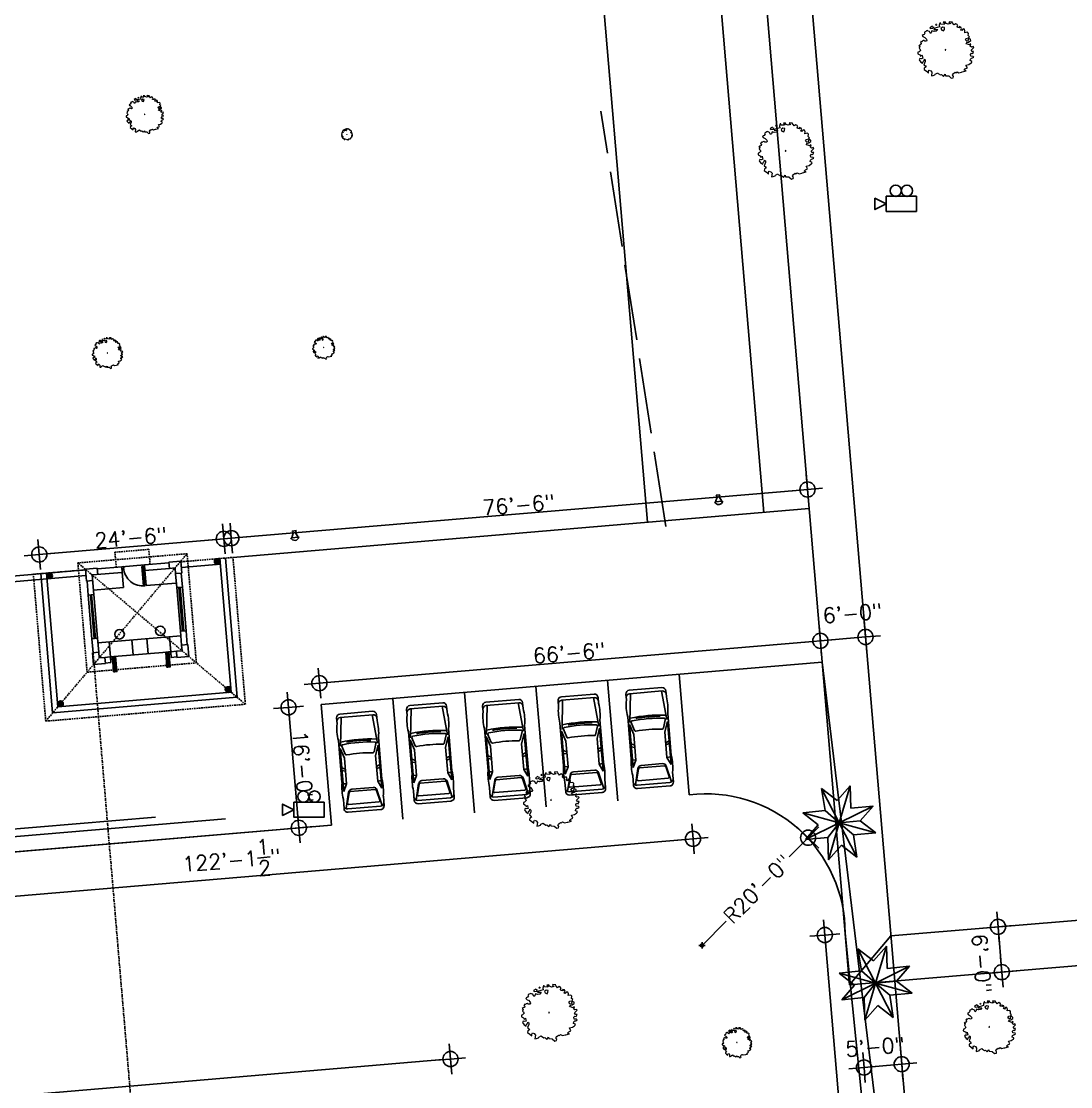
# Model space of a CAD drawing. Extents: x 2080 to 102399, y 2071 to 93424.
# Drawn here: x 81625 to 83291, y 76755 to 78447 of the extents above; entities that cross this region are included whole.
import ezdxf

# ---------------------------------------------------------------- set-up
doc = ezdxf.new("R2010")
doc.units = 0
doc.header["$LTSCALE"] = 20
doc.header["$MEASUREMENT"] = 0
doc.header["$PDMODE"] = 34
doc.header["$PDSIZE"] = 5
for name, pattern in [('ACAD_ISO02W100', [15, 12, -3]), ('DASHDOT', [1, 0.5, -0.25, 0, -0.25]), ('HIDDEN', [0.375, 0.25, -0.125])]:
    doc.linetypes.add(name, pattern=pattern)
for name, color, linetype, lineweight in [('camera', 11, 'Continuous', 13), ('Mango tree', 96, 'Continuous', 5), ('sappotta', 114, 'Continuous', 5)]:
    doc.layers.add(name, color=color, linetype=linetype, lineweight=lineweight)
for name, color, linetype in [('COLUMN', 31, 'Continuous'), ('DIMLINE', 254, 'Continuous'), ('DOOR', 1, 'Continuous'), ('ELEC', 11, 'Continuous'), ('furniture', 1, 'Continuous'), ('GRILLE', 9, 'Continuous'), ('proposed tree', 3, 'Continuous'), ('Roof lilne', 31, 'Continuous'), ('VEHICLES', 6, 'Continuous'), ('wall', 13, 'Continuous'), ('WINDOW', 4, 'Continuous'), ('window sill', 5, 'Continuous')]:
    doc.layers.add(name, color=color, linetype=linetype)
doc.layers.add('correct', color=230, linetype='Continuous', plot=False)
doc.styles.add('STYLE1', font='romans.shx')
doc.dimstyles.get("Standard").update_dxf_attribs({"dimtxt": 24, "dimasz": 12, "dimexe": 0.18, "dimexo": 0.0625, "dimgap": 0, "dimtad": 1, "dimzin": 1, "dimdsep": 46, "dimlunit": 4, "dimtxsty": 'STYLE1', "dimblk": 'BLK', "dimcen": 0, "dimse1": 1, "dimse2": 1, "dimclrt": 3, "dimazin": 0, "dimtfac": 1, "dimtix": 1, "dimtmove": 2, "dimatfit": 3, "dimldrblk": 'BLK', "dimfxl": 1, "dimtolj": 1, "dimtzin": 0, "dimarcsym": 0})

# ---------------------------------------------------------------- blocks, each defined once
blk = doc.blocks.new('NEEM')
at = {"layer": 'sappotta', "linetype": 'Continuous'}
for p, q in [((-0.517, 0.963), (-0.614, 0.901)), ((-0.614, 0.901), (-0.589, 0.87)), ((-0.589, 0.87), (-0.494, 0.884)), ((-0.521, 0.945), (-0.521, 0.945)), ((-0.449, 0.913), (-0.521, 0.945)), ((-0.494, 0.884), (-0.449, 0.913)), ((-0.415, 0.884), (-0.459, 0.839)), ((-0.32, 0.906), (-0.415, 0.884)), ((-0.359, 1.043), (-0.396, 1.016)), ((-0.396, 1.016), (-0.345, 1.011)), ((-0.345, 1.011), (-0.34, 1.039)), ((-0.23, 0.935), (-0.32, 0.906)), ((-0.213, 1.092), (-0.242, 1.007)), ((-0.242, 1.007), (-0.23, 0.935)), ((-0.191, 1.099), (-0.213, 1.092)), ((-0.177, 1.048), (-0.191, 1.099)), ((-0.043, 1.039), (-0.177, 1.048)), ((-0.108, 0.922), (-0.177, 0.872)), ((-0.177, 0.872), (-0.139, 0.809)), ((-0.027, 0.908), (-0.108, 0.922)), ((0.003, 1.132), (-0.083, 1.127)), ((-0.083, 1.127), (-0.023, 1.083)), ((-0.023, 1.083), (-0.043, 1.039)), ((-0.034, 0.839), (-0.027, 0.908)), ((0.03, 1.077), (0.003, 1.132)), ((0.114, 1.043), (0.03, 1.077)), ((0.216, 1.072), (0.114, 1.043)), ((0.162, 1.144), (0.142, 1.112)), ((0.142, 1.112), (0.216, 1.072)), ((0.283, 1.13), (0.162, 1.144)), ((0.267, 1.123), (0.283, 1.13)), ((0.351, 1.016), (0.267, 1.123)), ((0.421, 1.063), (0.351, 1.016)), ((0.473, 1.03), (0.421, 1.063)), ((0.472, 0.942), (0.501, 0.982)), ((0.483, 0.908), (0.472, 0.942)), ((0.501, 0.982), (0.473, 1.03)), ((0.581, 0.9), (0.483, 0.908)), ((0.551, 0.95), (0.581, 0.9)), ((0.627, 0.928), (0.551, 0.95)), ((0.616, 0.806), (0.654, 0.87)), ((0.654, 0.87), (0.627, 0.928)), ((0.715, 0.86), (0.66, 0.788)), ((0.762, 0.844), (0.715, 0.86)), ((-0.892, 0.613), (-0.923, 0.594)), ((-0.923, 0.594), (-0.895, 0.555)), ((-0.895, 0.555), (-0.868, 0.54)), ((-0.85, 0.638), (-0.892, 0.613)), ((-0.868, 0.54), (-0.818, 0.517)), ((-0.818, 0.692), (-0.85, 0.638)), ((-0.783, 0.757), (-0.83, 0.729)), ((-0.83, 0.729), (-0.826, 0.714)), ((-0.826, 0.714), (-0.818, 0.692)), ((-0.818, 0.517), (-0.752, 0.44)), ((-0.749, 0.774), (-0.783, 0.757)), ((-0.752, 0.44), (-0.735, 0.394)), ((-0.717, 0.789), (-0.749, 0.774)), ((-0.689, 0.772), (-0.717, 0.789)), ((-0.638, 0.758), (-0.689, 0.772)), ((-0.598, 0.672), (-0.638, 0.758)), ((-0.562, 0.699), (-0.598, 0.672)), ((-0.533, 0.776), (-0.562, 0.699)), ((-0.452, 0.75), (-0.533, 0.776)), ((-0.459, 0.839), (-0.303, 0.837)), ((-0.361, 0.762), (-0.452, 0.75)), ((-0.303, 0.837), (-0.361, 0.762)), ((-0.139, 0.809), (-0.067, 0.78)), ((-0.067, 0.78), (-0.034, 0.839)), ((0.66, 0.788), (0.616, 0.806)), ((0.783, 0.779), (0.762, 0.844)), ((0.776, 0.704), (0.783, 0.779)), ((0.888, 0.723), (0.776, 0.704)), ((0.804, 0.415), (0.84, 0.475)), ((0.84, 0.475), (0.934, 0.5)), ((0.924, 0.679), (0.888, 0.723)), ((0.917, 0.437), (0.904, 0.404)), ((0.913, 0.591), (0.924, 0.679)), ((0.964, 0.541), (0.913, 0.591)), ((0.942, 0.471), (0.917, 0.437)), ((0.934, 0.5), (0.964, 0.541)), ((1.014, 0.439), (0.942, 0.471)), ((1.018, 0.389), (1.014, 0.439)), ((-1.023, 0.208), (-1.062, 0.182)), ((-1.062, 0.182), (-1.02, 0.162)), ((-1.02, 0.162), (-1.049, 0.084)), ((-1.049, 0.084), (-1.017, 0.059)), ((-0.978, 0.229), (-1.023, 0.208)), ((-1.017, 0.059), (-0.991, -0.002)), ((-0.96, 0.366), (-0.994, 0.31)), ((-0.994, 0.31), (-0.961, 0.275)), ((-0.961, 0.275), (-0.978, 0.229)), ((-0.935, 0.345), (-0.96, 0.366)), ((-0.908, 0.372), (-0.935, 0.345)), ((-0.87, 0.389), (-0.908, 0.372)), ((-0.846, 0.386), (-0.87, 0.389)), ((-0.821, 0.367), (-0.846, 0.386)), ((-0.788, 0.359), (-0.821, 0.367)), ((-0.757, 0.361), (-0.788, 0.359)), ((-0.735, 0.394), (-0.757, 0.361)), ((0.02, 0.041), (-0.009, 0.024)), ((-0.009, 0.024), (0, 0)), ((0, 0), (0.014, 0.011)), ((0.014, 0.011), (0.027, 0.031)), ((0.86, 0.367), (0.804, 0.415)), ((0.829, 0.259), (0.888, 0.326)), ((0.838, 0.262), (0.829, 0.259)), ((0.931, 0.228), (0.838, 0.262)), ((0.933, 0.378), (0.86, 0.367)), ((0.888, 0.326), (0.93, 0.332)), ((0.904, 0.404), (0.933, 0.378)), ((0.93, 0.332), (1.018, 0.389)), ((0.962, 0.217), (0.931, 0.228)), ((1.025, 0.259), (0.962, 0.217)), ((0.996, 0.16), (1.025, 0.259)), ((1.046, 0.129), (0.996, 0.16)), ((1.029, 0.011), (1.074, 0.049)), ((1.074, -0.047), (1.029, 0.011)), ((1.109, 0.149), (1.046, 0.129)), ((1.074, 0.049), (1.137, 0.114)), ((1.137, 0.114), (1.109, 0.149)), ((-1.097, -0.077), (-1.098, -0.14)), ((-1.098, -0.14), (-1.044, -0.173)), ((-1.048, -0.062), (-1.097, -0.077)), ((-1.025, -0.325), (-1.052, -0.378)), ((-1.052, -0.378), (-0.982, -0.471)), ((-0.991, -0.002), (-1.048, -0.062)), ((-1.044, -0.173), (-1.007, -0.185)), ((-0.953, -0.336), (-1.025, -0.325)), ((-1.007, -0.185), (-0.992, -0.244)), ((-0.992, -0.244), (-0.937, -0.198)), ((-0.902, -0.318), (-0.953, -0.336)), ((-0.937, -0.198), (-0.93, -0.213)), ((-0.93, -0.213), (-0.902, -0.318)), ((-0.888, -0.446), (-0.848, -0.411)), ((-0.848, -0.411), (-0.837, -0.355)), ((-0.837, -0.355), (-0.803, -0.383)), ((-0.803, -0.383), (-0.803, -0.452)), ((0.992, -0.411), (1.004, -0.349)), ((1.066, -0.443), (0.992, -0.411)), ((1.004, -0.349), (1.045, -0.311)), ((1.007, -0.166), (1.046, -0.114)), ((1.016, -0.234), (1.007, -0.166)), ((1.11, -0.243), (1.016, -0.234)), ((1.045, -0.311), (1.083, -0.306)), ((1.046, -0.114), (1.1, -0.129)), ((1.129, -0.047), (1.074, -0.047)), ((1.083, -0.306), (1.137, -0.273)), ((1.1, -0.129), (1.129, -0.047)), ((1.137, -0.273), (1.11, -0.243)), ((-0.982, -0.471), (-0.91, -0.516)), ((-0.91, -0.516), (-0.888, -0.446)), ((-0.803, -0.452), (-0.853, -0.576)), ((-0.853, -0.576), (-0.797, -0.619)), ((-0.844, -0.71), (-0.852, -0.77)), ((-0.852, -0.77), (-0.758, -0.838)), ((-0.766, -0.668), (-0.844, -0.71)), ((-0.797, -0.619), (-0.766, -0.668)), ((-0.758, -0.838), (-0.675, -0.912)), ((-0.676, -0.836), (-0.649, -0.791)), ((-0.675, -0.912), (-0.676, -0.836)), ((-0.649, -0.791), (-0.582, -0.82)), ((-0.582, -0.82), (-0.534, -0.881)), ((0.68, -0.867), (0.834, -0.828)), ((0.751, -0.797), (0.797, -0.747)), ((0.834, -0.828), (0.751, -0.797)), ((0.797, -0.747), (0.887, -0.704)), ((0.826, -0.591), (0.943, -0.565)), ((0.887, -0.704), (0.826, -0.591)), ((0.943, -0.565), (1.032, -0.503)), ((1.032, -0.503), (1.061, -0.484)), ((1.061, -0.484), (1.066, -0.443)), ((-0.534, -0.881), (-0.554, -1.025)), ((-0.554, -1.025), (-0.486, -1.015)), ((-0.486, -1.015), (-0.413, -0.988)), ((-0.413, -0.988), (-0.401, -0.955)), ((-0.401, -0.955), (-0.302, -0.907)), ((-0.302, -0.907), (-0.286, -0.926)), ((-0.286, -0.926), (-0.197, -0.986)), ((-0.197, -0.986), (-0.157, -0.969)), ((-0.157, -0.969), (-0.078, -1.049)), ((-0.078, -1.049), (-0.006, -0.96)), ((-0.006, -0.96), (0.006, -1.017)), ((0.006, -1.017), (0.139, -1.026)), ((0.139, -1.026), (0.236, -1.115)), ((0.236, -1.115), (0.314, -1.096)), ((0.287, -0.982), (0.327, -0.932)), ((0.324, -1.046), (0.287, -0.982)), ((0.314, -1.096), (0.324, -1.046)), ((0.327, -0.932), (0.391, -0.879)), ((0.391, -0.879), (0.423, -0.897)), ((0.423, -0.897), (0.47, -0.86)), ((0.47, -0.86), (0.543, -0.896)), ((0.543, -0.896), (0.652, -0.871)), ((0.652, -0.871), (0.68, -0.867))]:
    blk.add_line(p, q, dxfattribs=at)
blk = doc.blocks.new('V1')
at = {"linetype": 'Continuous'}
for p, q in [((0, -0.167), (0, 0.167)), ((0.328, 0.188), (0.035, 0.158)), ((0.035, -0.167), (0.035, 0.167)), ((0.037, 0.204), (0.096, 0.204)), ((0.267, 0.204), (0.697, 0.204)), ((0.282, 0.118), (0.296, 0.117)), ((0.413, 0.147), (0.329, 0.174)), ((0.452, 0.159), (0.349, 0.194)), ((0.349, 0.194), (0.788, 0.194)), ((0.714, 0.159), (0.452, 0.159)), ((0.546, 0.194), (0.563, 0.159)), ((0.575, 0.194), (0.584, 0.159)), ((0.71, 0.194), (0.714, 0.159)), ((0.788, 0.194), (0.714, 0.159)), ((0.772, -0.109), (0.772, 0.109)), ((0.796, 0.127), (0.796, -0.129)), ((0.8, 0.145), (0.964, 0.185)), ((0.806, 0.139), (0.909, 0.164)), ((0.869, 0.204), (0.967, 0.204)), ((0.925, 0.152), (0.925, -0.154)), ((0.97, -0.167), (0.97, 0.167)), ((1.004, -0.167), (1.004, 0.167)), ((0.277, 0.039), (0.292, 0.039)), ((0.277, 0.026), (0.291, 0.026)), ((0.277, 0.013), (0.291, 0.013)), ((0.277, 0), (0.291, 0)), ((0.278, 0.066), (0.293, 0.065)), ((0.278, 0.053), (0.292, 0.052)), ((0.279, 0.079), (0.293, 0.078)), ((0.28, 0.092), (0.294, 0.091)), ((0.281, 0.105), (0.295, 0.104)), ((0.277, -0.013), (0.291, -0.013)), ((0.277, -0.026), (0.291, -0.026)), ((0.277, -0.039), (0.292, -0.039)), ((0.278, -0.053), (0.292, -0.052)), ((0.278, -0.066), (0.293, -0.065)), ((0.279, -0.079), (0.293, -0.078)), ((0.28, -0.092), (0.294, -0.091)), ((0.281, -0.105), (0.295, -0.104)), ((0.328, -0.188), (0.035, -0.158)), ((0.037, -0.204), (0.096, -0.204)), ((0.267, -0.204), (0.697, -0.204)), ((0.282, -0.118), (0.296, -0.117)), ((0.413, -0.147), (0.329, -0.174)), ((0.452, -0.159), (0.349, -0.194)), ((0.349, -0.194), (0.788, -0.194)), ((0.714, -0.159), (0.452, -0.159)), ((0.546, -0.194), (0.563, -0.159)), ((0.575, -0.194), (0.584, -0.159)), ((0.71, -0.194), (0.714, -0.159)), ((0.788, -0.194), (0.714, -0.159)), ((0.8, -0.145), (0.964, -0.185)), ((0.806, -0.141), (0.909, -0.166)), ((0.869, -0.204), (0.967, -0.204))]:
    blk.add_line(p, q, dxfattribs=at)
for centre, radius, start, end in [((0.037, 0.167), 0.0369, 90.0171, 179.9829), ((0.072, 0.167), 0.0369, 90.0171, 179.9829), ((0.182, -0.267), 0.479, 79.7616, 100.2384), ((1.634, 0), 1.361, 172.3671, 187.6329), ((1.649, 0), 1.345, 173.0262, 186.9738), ((0.326, 0.162), 0.0123, 71.8301, 173.1644), ((0.409, 0.135), 0.0124, 354.0256, 71.8945), ((1.641, 0), 1.227, 173.7528, 186.2472), ((0.783, -0.378), 0.588, 81.6216, 98.3784), ((0.809, 0.109), 0.0369, 103.6822, 179.9556), ((0.809, 0.127), 0.0123, 103.7393, 180.0891), ((0.912, 0.152), 0.0123, 0.0891, 103.6339), ((0.933, 0.167), 0.0369, 0.0171, 89.9828), ((0.967, 0.167), 0.0369, 359.9176, 90.0825), ((0.037, -0.167), 0.0369, 180.0171, 269.9829), ((0.072, -0.167), 0.0369, 180.0171, 269.9829), ((0.182, 0.267), 0.479, 259.7616, 280.2384), ((0.326, -0.162), 0.0123, 186.8356, 288.1699), ((0.409, -0.135), 0.0124, 288.1055, 5.9744), ((0.783, 0.378), 0.588, 261.6216, 278.3784), ((0.809, -0.109), 0.0369, 180.0444, 256.3177), ((0.809, -0.129), 0.0123, 179.911, 256.2607), ((0.912, -0.154), 0.0123, 256.3661, 359.9108), ((0.933, -0.167), 0.0369, 270.0172, 359.9829), ((0.967, -0.167), 0.0369, 269.9174, 0.0824)]:
    blk.add_arc(centre, radius, start, end, dxfattribs=at)
blk = doc.blocks.new('BLK')
for q in [(0, 2), (-2, 0), (0, -2), (2, 0)]:
    blk.add_line((0, 0), q)
blk.add_circle((0, 0), 1)
blk = doc.blocks.new('*D299')
at = {"layer": 'Defpoints', "color": 0, "linetype": 'Continuous', "ltscale": 0.5, "transparency": 16777216}
for p in [(82306.6, 76798.8), (82324.3, 76589.9), (79270.2, 76331.4)]:
    blk.add_point(p, dxfattribs=at)
at = {"layer": 'DIMLINE', "color": 0, "linetype": 'Continuous', "lineweight": -2, "ltscale": 0.5, "transparency": 16777216}
blk.add_line((79264.5, 76541.3), (82294.6, 76797.8), dxfattribs=at)
at = {"layer": 'DIMLINE', "color": 0, "linetype": 'Continuous', "lineweight": -2, "ltscale": 0.5, "transparency": 16777216, "xscale": 12, "yscale": 12, "zscale": 12}
for p, rotation in [((82306.6, 76798.8), 4.838476962063069), ((79252.5, 76540.3), 184.8384769620631)]:
    blk.add_blockref('BLK', p, dxfattribs=dict(at, rotation=rotation))
at = {"layer": 'DIMLINE', "color": 3, "linetype": 'Continuous', "ltscale": 0.5, "transparency": 16777216, "insert": (80778.4, 76683.8), "char_height": 24, "attachment_point": 5, "rotation": 4.8385, "style": 'STYLE1'}
blk.add_mtext('\\A1;255\'-5"', dxfattribs=at)
blk = doc.blocks.new('*D320')
at = {"layer": 'Defpoints', "color": 0, "linetype": 'Continuous', "ltscale": 0.5, "transparency": 16777216}
for p in [(82685.6, 77218.3), (82691.6, 77148.4), (81225.3, 77094.7)]:
    blk.add_point(p, dxfattribs=at)
at = {"layer": 'DIMLINE', "color": 0, "linetype": 'Continuous', "lineweight": -2, "ltscale": 0.5, "transparency": 16777216}
blk.add_line((81243.1, 77025.8), (82679.6, 77147.4), dxfattribs=at)
at = {"layer": 'DIMLINE', "color": 0, "linetype": 'Continuous', "lineweight": -2, "ltscale": 0.5, "transparency": 16777216, "xscale": 12, "yscale": 12, "zscale": 12}
for p, rotation in [((82691.6, 77148.4), 4.838476962066542), ((81231.2, 77024.8), 184.8384769620666)]:
    blk.add_blockref('BLK', p, dxfattribs=dict(at, rotation=rotation))
at = {"layer": 'DIMLINE', "color": 3, "linetype": 'Continuous', "ltscale": 0.5, "transparency": 16777216, "insert": (81959, 77114.5), "char_height": 24, "attachment_point": 5, "rotation": 4.8385, "style": 'STYLE1'}
blk.add_mtext('\\A1;122\'-1{\\H1.000000x;\\S1/2;}"', dxfattribs=at)
blk = doc.blocks.new('*D321')
at = {"layer": 'Defpoints', "color": 0, "linetype": 'Continuous', "ltscale": 0.5, "transparency": 16777216}
for p in [(82049.6, 77357.2), (82101.4, 77361.6), (82117.6, 77170.3)]:
    blk.add_point(p, dxfattribs=at)
at = {"layer": 'DIMLINE', "color": 0, "linetype": 'Continuous', "lineweight": -2, "ltscale": 0.5, "transparency": 16777216}
blk.add_line((82064.8, 77177.8), (82050.7, 77345.2), dxfattribs=at)
at = {"layer": 'DIMLINE', "color": 0, "linetype": 'Continuous', "lineweight": -2, "ltscale": 0.5, "transparency": 16777216, "xscale": 12, "yscale": 12, "zscale": 12}
for p, rotation in [((82049.6, 77357.2), 94.83847696206037), ((82065.8, 77165.9), 274.8384769620604)]:
    blk.add_blockref('BLK', p, dxfattribs=dict(at, rotation=rotation))
at = {"layer": 'DIMLINE', "color": 3, "linetype": 'Continuous', "ltscale": 0.5, "transparency": 16777216, "insert": (82072, 77262.7), "char_height": 24, "attachment_point": 5, "rotation": 274.8385, "style": 'STYLE1'}
blk.add_mtext('\\A1;16\'-0"', dxfattribs=at)
blk = doc.blocks.new('*D324')
at = {"layer": 'Defpoints', "color": 0, "linetype": 'Continuous', "ltscale": 0.5, "transparency": 16777216}
for p in [(82893.8, 77462.9), (82896.6, 77428.9), (82101.4, 77361.6)]:
    blk.add_point(p, dxfattribs=at)
at = {"layer": 'DIMLINE', "color": 0, "linetype": 'Continuous', "lineweight": -2, "ltscale": 0.5, "transparency": 16777216}
blk.add_line((82110.5, 77396.6), (82881.8, 77461.9), dxfattribs=at)
at = {"layer": 'DIMLINE', "color": 0, "linetype": 'Continuous', "lineweight": -2, "ltscale": 0.5, "transparency": 16777216, "xscale": 12, "yscale": 12, "zscale": 12}
for p, rotation in [((82893.8, 77462.9), 4.838476962068158), ((82098.5, 77395.6), 184.8384769620682)]:
    blk.add_blockref('BLK', p, dxfattribs=dict(at, rotation=rotation))
at = {"layer": 'DIMLINE', "color": 3, "linetype": 'Continuous', "ltscale": 0.5, "transparency": 16777216, "insert": (82494.9, 77443.5), "char_height": 24, "attachment_point": 5, "rotation": 4.8385, "style": 'STYLE1'}
blk.add_mtext('\\A1;66\'-6"', dxfattribs=at)
blk = doc.blocks.new('*D325')
at = {"layer": 'Defpoints', "color": 0, "linetype": 'Continuous', "ltscale": 0.5, "transparency": 16777216}
for p in [(82874.3, 77150.2), (82705.9, 76979.2)]:
    blk.add_point(p, dxfattribs=at)
at = {"layer": 'DIMLINE', "color": 0, "linetype": 'Continuous', "lineweight": -2, "ltscale": 0.5, "transparency": 16777216}
for p, q in [((82865.8, 77141.7), (82844.2, 77119.7)), ((82705.9, 76979.2), (82744, 77017.9))]:
    blk.add_line(p, q, dxfattribs=at)
at = {"layer": 'DIMLINE', "color": 0, "linetype": 'Continuous', "lineweight": -2, "ltscale": 0.5, "transparency": 16777216, "xscale": 12, "yscale": 12, "zscale": 12, "rotation": 45.45068750776338}
blk.add_blockref('BLK', (82874.3, 77150.2), dxfattribs=at)
at = {"layer": 'DIMLINE', "color": 3, "linetype": 'Continuous', "ltscale": 0.5, "transparency": 16777216, "insert": (82794.1, 77068.8), "char_height": 24, "attachment_point": 5, "rotation": 45.4507, "style": 'STYLE1'}
blk.add_mtext('\\A1;R20\'-0"', dxfattribs=at)
blk = doc.blocks.new('*D326')
at = {"layer": 'Defpoints', "color": 0, "linetype": 'Continuous', "ltscale": 0.5, "transparency": 16777216}
for p in [(82945, 76999.4), (82960, 76298.2), (83004.1, 76301.9)]:
    blk.add_point(p, dxfattribs=at)
at = {"layer": 'DIMLINE', "color": 0, "linetype": 'Continuous', "lineweight": -2, "ltscale": 0.5, "transparency": 16777216}
blk.add_line((82901.9, 76983.7), (82958.9, 76310.1), dxfattribs=at)
at = {"layer": 'DIMLINE', "color": 0, "linetype": 'Continuous', "lineweight": -2, "ltscale": 0.5, "transparency": 16777216, "xscale": 12, "yscale": 12, "zscale": 12}
for p, rotation in [((82900.9, 76995.7), 94.8384769620879), ((82960, 76298.2), 274.8384769620878)]:
    blk.add_blockref('BLK', p, dxfattribs=dict(at, rotation=rotation))
at = {"layer": 'DIMLINE', "color": 3, "linetype": 'Continuous', "ltscale": 0.5, "transparency": 16777216, "insert": (82943.6, 76685.2), "char_height": 24, "attachment_point": 5, "rotation": 274.8385, "style": 'STYLE1'}
blk.add_mtext('\\A1;58\'-4"', dxfattribs=at)
blk = doc.blocks.new('*D327')
at = {"layer": 'Defpoints', "color": 0, "linetype": 'Continuous', "ltscale": 0.5, "transparency": 16777216}
for p in [(82962.9, 76788.7), (83022.7, 76793.8), (82963.1, 76785.4)]:
    blk.add_point(p, dxfattribs=at)
at = {"layer": 'DIMLINE', "color": 0, "linetype": 'Continuous', "lineweight": -2, "ltscale": 0.5, "transparency": 16777216}
blk.add_line((83011, 76789.4), (82975.1, 76786.4), dxfattribs=at)
at = {"layer": 'DIMLINE', "color": 0, "linetype": 'Continuous', "lineweight": -2, "ltscale": 0.5, "transparency": 16777216, "xscale": 12, "yscale": 12, "zscale": 12}
for p, rotation in [((82963.1, 76785.4), 184.838476962063), ((83022.9, 76790.5), 4.838476962063005)]:
    blk.add_blockref('BLK', p, dxfattribs=dict(at, rotation=rotation))
at = {"layer": 'DIMLINE', "color": 3, "linetype": 'Continuous', "ltscale": 0.5, "transparency": 16777216, "insert": (82980.7, 76818.1), "char_height": 24, "attachment_point": 5, "rotation": 4.8385, "style": 'STYLE1'}
blk.add_mtext('\\A1;5\'-0"', dxfattribs=at)
blk = doc.blocks.new('*D328')
at = {"layer": 'Defpoints', "color": 0, "linetype": 'Continuous', "ltscale": 0.5, "transparency": 16777216}
for p in [(82888.6, 77523.8), (82960.3, 77529.9), (82893.8, 77462.9)]:
    blk.add_point(p, dxfattribs=at)
at = {"layer": 'DIMLINE', "color": 0, "linetype": 'Continuous', "lineweight": -2, "ltscale": 0.5, "transparency": 16777216}
blk.add_line((82953.5, 77468), (82905.7, 77463.9), dxfattribs=at)
at = {"layer": 'DIMLINE', "color": 0, "linetype": 'Continuous', "lineweight": -2, "ltscale": 0.5, "transparency": 16777216, "xscale": 12, "yscale": 12, "zscale": 12}
for p, rotation in [((82893.8, 77462.9), 184.8384769620561), ((82965.5, 77469), 4.838476962056051)]:
    blk.add_blockref('BLK', p, dxfattribs=dict(at, rotation=rotation))
at = {"layer": 'DIMLINE', "color": 3, "linetype": 'Continuous', "ltscale": 0.5, "transparency": 16777216, "insert": (82944.8, 77506.5), "char_height": 24, "attachment_point": 5, "rotation": 4.8385, "style": 'STYLE1'}
blk.add_mtext('\\A1;6\'-0"', dxfattribs=at)
blk = doc.blocks.new('*D329')
at = {"layer": 'Defpoints', "color": 0, "linetype": 'Continuous', "ltscale": 0.5, "transparency": 16777216}
for p in [(83175.8, 77008.6), (83317.4, 77020.5), (83323.5, 76948.8)]:
    blk.add_point(p, dxfattribs=at)
at = {"layer": 'DIMLINE', "color": 0, "linetype": 'Continuous', "lineweight": -2, "ltscale": 0.5, "transparency": 16777216}
blk.add_line((83180.9, 76948.8), (83176.9, 76996.6), dxfattribs=at)
at = {"layer": 'DIMLINE', "color": 0, "linetype": 'Continuous', "lineweight": -2, "ltscale": 0.5, "transparency": 16777216, "xscale": 12, "yscale": 12, "zscale": 12}
for p, rotation in [((83175.8, 77008.6), 94.83847696205702), ((83181.9, 76936.8), 274.838476962057)]:
    blk.add_blockref('BLK', p, dxfattribs=dict(at, rotation=rotation))
at = {"layer": 'DIMLINE', "color": 3, "linetype": 'Continuous', "ltscale": 0.5, "transparency": 16777216, "insert": (83149.8, 76950.5), "char_height": 24, "attachment_point": 5, "rotation": 274.8385, "style": 'STYLE1'}
blk.add_mtext('\\A1;6\'-0"', dxfattribs=at)
blk = doc.blocks.new('A$C00DB4384')
at = {"color": 3}
for p, q in [((-28, 54.5), (0, 0)), ((-28, 54.5), (-3.4, 35.4)), ((-22.4, 19.3), (-28, 54.5)), ((17.1, 58.8), (-3.4, 35.4)), ((17.1, 58.8), (0, 0)), ((18.3, 23.2), (17.1, 58.8)), ((-22.4, 19.3), (-57.9, 15.9)), ((0, 0), (-22.4, 19.3)), ((53.8, 26.6), (0, 0)), ((18.3, 23.2), (53.8, 26.6)), ((53.8, 26.6), (33.3, 3.2)), ((-57.9, 15.9), (-33.3, -3.2)), ((-57.9, 15.9), (0, 0)), ((-53.8, -26.6), (0, 0)), ((0, 0), (-18.3, -23.2)), ((-17.1, -58.8), (0, 0)), ((33.3, 3.2), (0, 0)), ((57.9, -15.9), (0, 0)), ((0, 0), (22.4, -19.3)), ((28, -54.5), (0, 0)), ((57.9, -15.9), (33.3, 3.2)), ((-53.8, -26.6), (-33.3, -3.2)), ((22.4, -19.3), (57.9, -15.9)), ((-18.3, -23.2), (-53.8, -26.6)), ((-18.3, -23.2), (-17.1, -58.8)), ((22.4, -19.3), (28, -54.5)), ((-17.1, -58.8), (3.4, -35.4)), ((28, -54.5), (3.4, -35.4))]:
    blk.add_line(p, q, dxfattribs=at)
blk = doc.blocks.new('*D350')
at = {"layer": 'Defpoints', "color": 0, "ltscale": 0.5, "transparency": 16777216}
for p in [(82873.4, 77703.2), (82876, 77672.8), (81961.3, 77595.3)]:
    blk.add_point(p, dxfattribs=at)
at = {"layer": 'DIMLINE', "color": 0, "lineweight": -2, "ltscale": 0.5, "transparency": 16777216}
blk.add_line((81970.6, 77626.8), (82861.5, 77702.2), dxfattribs=at)
at = {"layer": 'DIMLINE', "color": 0, "lineweight": -2, "ltscale": 0.5, "transparency": 16777216, "xscale": 12, "yscale": 12, "zscale": 12}
for p, rotation in [((82873.4, 77703.2), 4.838476962066134), ((81958.7, 77625.8), 184.8384769620661)]:
    blk.add_blockref('BLK', p, dxfattribs=dict(at, rotation=rotation))
at = {"layer": 'DIMLINE', "color": 3, "ltscale": 0.5, "transparency": 16777216, "insert": (82414.8, 77678.7), "char_height": 24, "attachment_point": 5, "rotation": 4.8385, "style": 'STYLE1'}
blk.add_mtext('\\A1;76\'-6"', dxfattribs=at)
blk = doc.blocks.new('*D351')
at = {"layer": 'Defpoints', "color": 0, "ltscale": 0.5, "transparency": 16777216}
for p in [(81946.7, 77624.8), (81949.3, 77594.3), (81656.4, 77569.5)]:
    blk.add_point(p, dxfattribs=at)
at = {"layer": 'DIMLINE', "color": 0, "lineweight": -2, "ltscale": 0.5, "transparency": 16777216}
blk.add_line((81665.7, 77601), (81934.8, 77623.8), dxfattribs=at)
at = {"layer": 'DIMLINE', "color": 0, "lineweight": -2, "ltscale": 0.5, "transparency": 16777216, "xscale": 12, "yscale": 12, "zscale": 12}
for p, rotation in [((81946.7, 77624.8), 4.838476962160509), ((81653.8, 77600), 184.8384769621605)]:
    blk.add_blockref('BLK', p, dxfattribs=dict(at, rotation=rotation))
at = {"layer": 'DIMLINE', "color": 3, "ltscale": 0.5, "transparency": 16777216, "insert": (81799, 77626.6), "char_height": 24, "attachment_point": 5, "rotation": 4.8385, "style": 'STYLE1'}
blk.add_mtext('\\A1;24\'-6"', dxfattribs=at)
blk = doc.blocks.new('FOCUSLGT')
for points in [[(-4.3, 0), (4.3, 0), (1.5, 5.9)], [(-1.4, 5.9), (-4.3, 0)], [(1.5, 5.9), (2.4, 8.7), (-2.4, 8.7), (-1.4, 5.9)]]:
    blk.add_lwpolyline(points)
blk = doc.blocks.new('A$C085F24DD')
at = {"layer": 'ELEC', "linetype": 'Continuous', "ltscale": 0.5}
blk.add_arc((32, 33.5), 33.5, 197.10907, 342.89093, dxfattribs=at)
at = {"layer": 'ELEC', "xscale": 6, "yscale": 6, "zscale": 6}
blk.add_blockref('FOCUSLGT', (32, 23.7), dxfattribs=at)
blk = doc.blocks.new('DR1H902')
at = {"color": 0}
for p, q in [((-0.5, 0), (-0.5, 1)), ((-0.5, 1), (-0.45, 1)), ((-0.45, 0), (-0.45, 1)), ((-0.5, 0), (-0.45, 0))]:
    blk.add_line(p, q, dxfattribs=at)
blk.add_arc((-0.5, 0), 1, 0, 91.707, dxfattribs=at)
blk = doc.blocks.new('A$C3B4262AC')
at = {"layer": 'DOOR'}
for p, q in [((0, 4), (0, 0)), ((2.5, 4), (0, 4)), ((0, 0), (3, 0)), ((2.5, 2.25), (2.5, 4)), ((3, 2.25), (2.5, 2.25)), ((3, 0), (3, 2.25))]:
    blk.add_line(p, q, dxfattribs=at)
blk = doc.blocks.new('A$C1F9E242A')
blk.add_blockref('A$C3B4262AC', (0, 0))
at = {"xscale": -1}
blk.add_blockref('A$C3B4262AC', (36, 0), dxfattribs=at)
at = {"layer": 'DOOR', "xscale": -31, "yscale": 31, "zscale": 68.88888888888889}
blk.add_blockref('DR1H902', (18, 2.2), dxfattribs=at)
blk = doc.blocks.new('*U141')
blk.add_blockref('A$C1F9E242A', (-36, 2))
blk = doc.blocks.new('A$C417A56BD')
at = {"layer": 'COLUMN', "linetype": 'Continuous', "ltscale": 0.5}
for points in [[(-29.5, -6.6, 1), (-20.5, -6.6, 1)], [(-295.6, -29.2, 1), (-286.6, -29.2, 1)], [(-3.3, -209.9, 1), (-12.3, -209.9, 1)], [(-269.4, -232.4, 1), (-278.4, -232.4, 1)]]:
    blk.add_hatch(color=8, dxfattribs=at).paths.add_polyline_path(points)
at = {"linetype": 'Continuous', "ltscale": 0.5}
for p, q in [((-441.8, 62), (-537.5, 53.9)), ((-535.5, 29.9), (-537.5, 53.9)), ((-439.8, 38), (-441.8, 62)), ((-423.3, 39.4), (-551.9, 28.6)), ((-440.8, 50), (-536.5, 41.9)), ((-408, -88.7), (-418.9, 39.8)), ((-556.4, 28.2), (-545.5, -100.4)), ((-176.4, -14.9), (-140.5, -11.9)), ((-81.9, -16), (-20.2, -10.7)), ((-3, -214), (-20.9, -1.8)), ((6.8, -222.2), (-12, -1)), ((-286.2, -247), (-304.9, -25.8)), ((-278, -237.3), (-295.9, -25.1)), ((-594.1, -59.3), (-589.6, -113.1)), ((-585.1, -58.6), (-579.8, -121.3)), ((-541, -100), (-412.5, -89.1)), ((-653.1, -109.5), (-651.6, -127.4)), ((-644.1, -108.7), (-643.4, -117.7)), ((-643.4, -117.7), (-589.6, -113.1)), ((-634.4, -116.9), (-633.6, -125.9)), ((-651.6, -127.4), (-579.8, -121.3)), ((-633.6, -125.9), (-630.6, -161.8)), ((-624.7, -125.1), (-620.9, -170)), ((-694.1, -158.1), (-692.6, -176)), ((-685.2, -157.4), (-684.4, -166.3)), ((-684.4, -166.3), (-630.6, -161.8)), ((-675.4, -165.6), (-674.7, -174.5)), ((-692.6, -176), (-620.9, -170)), ((-674.7, -174.5), (-671.6, -210.4)), ((-665.7, -173.8), (-661.9, -218.6)), ((-630.5, -198.2), (-619, -334.5)), ((-619.4, -187.7), (-608, -321.5)), ((-735.2, -206.7), (-733.7, -224.7)), ((-733.7, -224.7), (-661.9, -218.6)), ((-726.2, -206), (-725.5, -215)), ((-725.5, -215), (-671.6, -210.4)), ((-716.5, -214.2), (-715.7, -223.2)), ((-278, -237.3), (-3, -214)), ((-712.7, -259), (-715.7, -223.2)), ((-703, -267.2), (-706.8, -222.4)), ((-286.2, -247), (6.8, -222.2)), ((-776.6, -250.9), (-903.2, -261.6)), ((-788.6, -251.9), (-769.3, -479.1)), ((-776.2, -255.4), (-774.7, -273.3)), ((-774.7, -273.3), (-703, -267.2)), ((-767.3, -254.6), (-766.5, -263.6)), ((-766.5, -263.6), (-712.7, -259)), ((-757.5, -262.8), (-756.8, -271.8)), ((-714.9, -268.3), (-703, -409)), ((-756.8, -271.8), (-741.3, -454.4)), ((-744.8, -270.8), (-730.4, -441.4)), ((-785.5, -287.8), (-900.2, -297.5)), ((-608, -321.5), (-394.4, -303.4)), ((-394.4, -303.4), (-383.4, -434.4)), ((-619, -334.5), (-405.4, -316.4)), ((-405.4, -316.4), (-394.3, -447.4)), ((-504.1, -392.1), (-703, -409)), ((-500.7, -432.3), (-504.1, -392.1)), ((-11.6, -415), (-884, -488.8)), ((-122.8, -412.3), (-383.4, -434.4)), ((-571.9, -428), (-730.4, -441.4)), ((-570, -450.2), (-571.9, -428)), ((-395.3, -435.4), (-570, -450.2)), ((-396.3, -423.4), (-500.7, -432.3)), ((-582.8, -441), (-741.3, -454.4)), ((-581, -463.2), (-582.8, -441))]:
    blk.add_line(p, q, dxfattribs=at)
at = {"linetype": 'HIDDEN', "ltscale": 0.5}
for p, q in [((-133.6, 12.8), (-187.4, 8.2)), ((-185.3, -15.7), (-187.4, 8.2)), ((-131.5, -11.1), (-133.6, 12.8))]:
    blk.add_line(p, q, dxfattribs=at)
at = {"linetype": 'Continuous', "ltscale": 0.5}
for points in [[(-427.8, 39.1), (-418.9, 39.8), (-418.1, 30.8), (-427.1, 30.1)], [(-547.4, 28.9), (-556.4, 28.2), (-555.6, 19.2), (-546.7, 20)], [(-417, -89.5), (-408, -88.7), (-408.7, -79.8), (-417.7, -80.5)], [(-536.5, -99.6), (-545.5, -100.4), (-546.3, -91.4), (-537.3, -90.6)], [(-684.6, -314.8), (-660.7, -312.7), (-664.7, -264.9), (-688.7, -266.9)], [(-679.1, -380.3), (-655.1, -378.3), (-659.2, -330.5), (-683.1, -332.5)]]:
    blk.add_lwpolyline(points, close=True, dxfattribs=at)
at = {"color": 4, "linetype": 'Continuous', "ltscale": 0.5}
blk.add_lwpolyline([(-475.3, -396), (-427.5, -392), (-431.5, -344.2), (-479.3, -348.2)], close=True, dxfattribs=at)
at = {"linetype": 'Continuous', "ltscale": 0.5}
blk.add_circle((-788.6, -251.9), 1.75, dxfattribs=at)
for centre, radius, start, end in [((-625.3, -114), 65.7, 294.3376, 5.1481), ((-491.6, -358.7), 213.4, 119.9689, 128.9551), ((-560.3, -253.7), 89.5, 137.0435, 158.1325), ((-686.2, -196), 49.3, 274.8385, 330.3107), ((-705.3, -249), 9.32, 279.9489, 334.5503), ((-682.2, -262.8), 17.7, 89.5953, 146.3006)]:
    blk.add_arc(centre, radius, start, end, dxfattribs=at)
blk.add_point((-788.6, -251.9), dxfattribs=at)
at = {"layer": 'COLUMN', "linetype": 'Continuous', "ltscale": 0.5}
for points in [[(-528.3, -53.8), (-537.3, -54.5), (-538.1, -45.5), (-529.1, -44.8)], [(-432.7, -45.7), (-423.7, -44.9), (-424.5, -35.9), (-433.4, -36.7)]]:
    blk.add_lwpolyline(points, close=True, dxfattribs=at)
for centre in [(-25, -6.6), (-291.1, -29.2), (-7.8, -209.9), (-273.9, -232.4)]:
    blk.add_circle(centre, 4.5, dxfattribs=at)
at = {"layer": 'DOOR'}
for points in [[(-106.8, -150.5), (-104.9, -150.4), (-102.9, -174.3), (-104.7, -174.5)], [(-103.6, -150.3), (-101.7, -150.1), (-99.7, -174), (-101.5, -174.2)], [(-98.7, -149.9), (-101.7, -150.1), (-101.4, -154.1), (-98.4, -153.8)], [(-194.4, -158), (-191.4, -157.7), (-191, -161.7), (-194, -161.9)], [(-189.5, -157.5), (-191.4, -157.7), (-189.4, -181.6), (-187.5, -181.5)], [(-186.3, -157.3), (-188.2, -157.4), (-186.2, -181.3), (-184.3, -181.2)]]:
    blk.add_lwpolyline(points, close=True, dxfattribs=at)
at = {"layer": 'furniture', "linetype": 'Continuous', "ltscale": 0.5}
for p, q in [((-175.6, -23.9), (-173.6, -47.8)), ((-139.7, -20.9), (-137.7, -44.8)), ((-173.6, -47.8), (-221.4, -51.9)), ((-89.9, -40.7), (-137.7, -44.8)), ((-214.3, -135.6), (-82.8, -124.4)), ((-194.4, -158), (-196.4, -134)), ((-158.5, -154.9), (-160.5, -131)), ((-134.6, -152.9), (-136.6, -129)), ((-98.7, -149.9), (-100.7, -125.9)), ((-194.7, -158), (-98.7, -149.9))]:
    blk.add_line(p, q, dxfattribs=at)
at = {"layer": 'furniture'}
for centre in [(-179.9, -122.1), (-115.3, -116.6)]:
    blk.add_circle(centre, 7.5, dxfattribs=at)
at = {"layer": 'GRILLE', "linetype": 'Continuous', "ltscale": 0.5}
for points in [[(-433.4, -36.7), (-385.6, -32.6), (-385.8, -30.7), (-433.6, -34.7), (-433.4, -36.7)], [(-529.1, -44.8), (-576.9, -48.8), (-577.1, -46.8), (-529.3, -42.8), (-529.1, -44.8)]]:
    blk.add_lwpolyline(points, dxfattribs=at)
for centre, start, end in [((-432, -46.6), 16.6827, 178.3372), ((-528.8, -54.8), 11.3398, 172.9943)]:
    blk.add_arc(centre, 48.9, start, end, dxfattribs=at)
at = {"layer": 'Roof lilne', "linetype": 'HIDDEN', "ltscale": 0.5}
for p, q in [((-405.2, 56), (-572.6, 41.9)), ((-391.8, -102.4), (-405.2, 56)), ((-559.2, -116.6), (-572.6, 41.9)), ((-72.8, 5.9), (-246.1, -8.8)), ((-218.1, -166.4), (-72.8, 5.9)), ((-82.7, -7), (0, 0)), ((-58.1, -167.5), (-72.8, 5.9)), ((19.7, -233.2), (0, 0)), ((-246.1, -8.8), (-231.5, -182.2)), ((-73.9, -154.1), (-246.1, -8.8)), ((-234.2, -19.8), (-316.9, -26.8)), ((-297.1, -260), (-316.9, -26.8)), ((-391.8, -102.4), (-559.2, -116.6)), ((-297.1, -260), (-218.1, -166.4)), ((-231.5, -182.2), (-58.1, -167.5)), ((19.7, -233.2), (-73.9, -154.1)), ((-297.1, -260), (19.7, -233.2))]:
    blk.add_line(p, q, dxfattribs=at)
at = {"layer": 'wall', "linetype": 'Continuous', "ltscale": 0.5}
for p, q in [((-176.4, -14.9), (-215.2, -18.2)), ((-175.6, -23.9), (-176.4, -14.9)), ((-101.6, -8.6), (-140.5, -11.9)), ((-139.7, -20.9), (-140.5, -11.9)), ((-82.8, -6), (-101.7, -7.6)), ((-100.9, -17.6), (-101.7, -7.6)), ((-91.9, -16.8), (-100.9, -17.6)), ((-91.1, -26), (-91.9, -16.8)), ((-81.2, -24.9), (-82.8, -6)), ((-234.2, -19.8), (-424.5, -35.9)), ((-233.4, -28.8), (-423.7, -44.9)), ((-384.9, -41.6), (-385.6, -32.6)), ((-215.3, -17.2), (-234.2, -18.8)), ((-234.2, -18.8), (-232.6, -37.8)), ((-175.6, -23.9), (-223.4, -27.9)), ((-223.4, -27.9), (-220.8, -59.1)), ((-214.5, -27.2), (-215.3, -17.2)), ((-100.9, -17.6), (-139.7, -20.9)), ((-91.2, -25.8), (-81.2, -24.9)), ((-89.3, -48), (-91.1, -26)), ((-80.3, -47.2), (-82.2, -25)), ((-538.1, -45.5), (-657.6, -55.7)), ((-576.2, -57.8), (-577, -48.8)), ((-222.7, -36.9), (-232.6, -37.8)), ((-231.6, -37.7), (-229.8, -59.8)), ((-222.9, -33.9), (-222.7, -36.9)), ((-89.3, -48), (-80.3, -47.2)), ((-657.6, -55.7), (-653.9, -100.5)), ((-537.3, -54.5), (-656.9, -64.6)), ((-647.9, -63.9), (-644.1, -108.7)), ((-220.8, -59.1), (-229.8, -59.8)), ((-698.7, -104.3), (-653.9, -100.5)), ((-694.9, -149.1), (-698.7, -104.3)), ((-697.9, -113.3), (-644.1, -108.7)), ((-685.2, -157.4), (-689, -112.5)), ((-83.4, -117.2), (-74.4, -116.4)), ((-81.5, -139.4), (-83.4, -117.2)), ((-72.6, -138.6), (-74.4, -116.4)), ((-214.9, -128.3), (-223.9, -129.1)), ((-223.9, -129.1), (-222, -151.3)), ((-214.9, -128.3), (-213.1, -150.5)), ((-739.7, -152.9), (-694.9, -149.1)), ((-213.1, -150.5), (-223, -151.4)), ((-223, -151.4), (-221.4, -170.3)), ((-213.1, -150.5), (-212.3, -159.5)), ((-98.7, -149.9), (-89.7, -149.1)), ((-98.7, -149.9), (-98, -158.8)), ((-89.7, -149.1), (-80.8, -148.3)), ((-89.7, -149.1), (-88.9, -159.1)), ((-81.5, -139.4), (-71.6, -138.5)), ((-80.8, -148.3), (-81.5, -139.4)), ((-70, -157.5), (-71.6, -138.5)), ((-735.9, -197.8), (-739.7, -152.9)), ((-739, -161.9), (-685.2, -157.4)), ((-726.2, -206), (-730, -161.1)), ((-221.4, -170.3), (-202.5, -168.7)), ((-212.3, -159.5), (-203.3, -158.7)), ((-203.3, -158.7), (-194.7, -158)), ((-203.3, -158.7), (-202.5, -168.7)), ((-202.6, -167.7), (-193.6, -166.9)), ((-194.4, -158), (-193.6, -166.9)), ((-98, -158.8), (-89, -158.1)), ((-88.9, -159.1), (-70, -157.5)), ((-780.8, -201.6), (-735.9, -197.8)), ((-776.2, -255.4), (-780.8, -201.6)), ((-780, -210.5), (-726.2, -206)), ((-767.3, -254.6), (-771.1, -209.8)), ((-776.2, -255.4), (-767.3, -254.6))]:
    blk.add_line(p, q, dxfattribs=at)
at = {"layer": 'WINDOW', "linetype": 'Continuous', "ltscale": 0.5}
for p, q in [((-85.8, -47.7), (-79.9, -116.9)), ((-83.8, -47.5), (-77.9, -116.7)), ((-226.3, -59.5), (-220.4, -128.8)), ((-224.3, -59.4), (-218.4, -128.6))]:
    blk.add_line(p, q, dxfattribs=at)
at = {"layer": 'window sill', "linetype": 'Continuous', "ltscale": 0.5}
for p, q in [((-89.3, -48), (-83.4, -117.2)), ((-80.3, -47.2), (-74.4, -116.4)), ((-229.8, -59.8), (-223.9, -129.1)), ((-220.8, -59.1), (-214.9, -128.3))]:
    blk.add_line(p, q, dxfattribs=at)
at = {"layer": 'DOOR', "xscale": -1, "rotation": 184.8384769621606}
blk.add_blockref('*U141', (-140.7, -9.9), dxfattribs=at)
blk = doc.blocks.new('A$C22A82026')
at = {"layer": 'ELEC', "ltscale": 0.5}
blk.add_lwpolyline([(-10.21, -0.29), (-19.21, -4.79), (-19.21, 4.21), (-10.21, -0.29)], dxfattribs=at)
blk.add_lwpolyline([(-10.21, 5.71), (-10.21, -6.29), (13.79, -6.29), (13.79, 5.71)], close=True, dxfattribs=at)
blk = doc.blocks.new('A$C265A360F')
at = {"layer": 'ELEC', "ltscale": 0.5}
for centre in [(33.1, 20.9), (50.9, 20.9)]:
    blk.add_circle(centre, 8.94, dxfattribs=at)
at = {"layer": 'ELEC', "ltscale": 0.5, "xscale": 2, "yscale": 2, "zscale": 2}
blk.add_blockref('A$C22A82026', (38.4, 0.6), dxfattribs=at)

msp = doc.modelspace()

# ---------------------------------------------------------------- linework, layer by layer
at = {"linetype": 'Continuous', "ltscale": 0.5}
for p, q in [((82619.308, 77651.032), (82511.109, 78929.239)), ((82804.247, 77666.687), (82725.385, 78598.335)), ((81961.262, 77595.33), (82875.991, 77672.76)), ((82101.43, 77361.567), (82896.635, 77428.88)), ((82572.048, 77208.717), (82555.854, 77400.033)), ((82685.642, 77218.333), (82669.447, 77409.649)), ((82344.812, 77189.482), (82328.617, 77380.798)), ((82458.406, 77199.098), (82442.211, 77390.413)), ((82231.218, 77179.867), (82215.024, 77371.182)), ((82117.624, 77170.251), (82101.43, 77361.567)), ((81225.269, 77094.714), (82117.624, 77170.251)), ((83004.074, 76301.917), (82933.073, 76998.419)), ((83055.845, 76401.667), (83011.764, 76922.413))]:
    msp.add_line(p, q, dxfattribs=at)
at = {"color": 2, "linetype": 'Continuous', "ltscale": 0.5}
for p, q in [((82940.021, 76916.34), (82786.118, 78734.48)), ((83011.764, 76922.413), (82859.804, 78717.599)), ((83005.691, 76994.157), (83917.433, 77071.334)), ((82940.021, 76916.34), (83918.257, 76999.147)), ((83005.691, 76994.157), (82940.021, 76916.34))]:
    msp.add_line(p, q, dxfattribs=at)
at = {"color": 4, "linetype": 'ACAD_ISO02W100', "ltscale": 0.5}
msp.add_line((82648.631, 77644.297), (82545.334, 78303.831), dxfattribs=at)
at = {"linetype": 'Continuous', "ltscale": 0.5}
msp.add_arc((82712.22, 76999.085), 220.853, 359.827421, 96.911932, dxfattribs=at)
at = {"layer": 'correct', "ltscale": 0.5}
msp.add_lwpolyline([(78546.628, 75126.955), (78535.589, 75359.93), (78128.239, 75334.577), (78072.686, 76496.873), (78530.858, 76525.39), (78521.639, 76693.141), (78693.376, 76703.83), (78681.449, 76895.459), (78825.977, 76904.454), (78810.875, 77083.026), (81177.782, 77283.381), (81191.931, 77116.231), (81194.245, 77092.088), (82117.624, 77170.251), (82101.43, 77361.567), (82896.635, 77428.88), (83144.463, 75373.769), (79105.882, 75021.367), (79078.222, 75064.374), (79074.638, 75152.192), (78546.628, 75126.955)], dxfattribs=at)
at = {"layer": 'DIMLINE', "color": 8, "linetype": 'DASHDOT', "ltscale": 0.5}
msp.add_line((81738.291, 77455.148), (81821.616, 76470.791), dxfattribs=at)
at = {"layer": 'DIMLINE', "linetype": 'Continuous', "ltscale": 0.5}
msp.add_point((82705.885, 76979.188), dxfattribs=at)

# ---------------------------------------------------------------- block references
at = {"ltscale": 0.5}
msp.add_blockref('A$C417A56BD', (81961.262, 77595.33), dxfattribs=at)
at = {"layer": 'camera', "ltscale": 0.5}
for p in [(82980.34, 78156.651), (82039.973, 77194.601)]:
    msp.add_blockref('A$C265A360F', p, dxfattribs=at)
at = {"layer": 'ELEC', "linetype": 'Continuous', "ltscale": 0.5, "xscale": -0.2000000000110848, "yscale": 0.1999999999970896, "zscale": 0.2, "rotation": 6.04676503093888}
for p in [(82739.249, 77680.008), (82066.484, 77623.059)]:
    msp.add_blockref('A$C085F24DD', p, dxfattribs=at)
at = {"layer": 'Mango tree', "linetype": 'Continuous'}
for p, xscale, yscale, zscale in [((83092.131, 78400.555), 39.67372591263847, 39.67372591263847, 39.67372591263847), ((81820.927, 78298.294), 26.60150286131829, 26.60150286131829, 26.60150286131829), ((82838.392, 78240.203), 39.67372591263847, 39.67372591263847, 39.67372591263847), ((82142.024, 78266.961), 7.909522538131569, 7.909522538131569, 7.909522538131569), ((81761.672, 77919.53), 21.57294161636673, 21.57294161636673, 21.57294161636673), ((82105.038, 77928.077), 15.8420454129373, 15.8420454129373, 15.8420454129373), ((82465.864, 77209.364), 39.67372591263847, 39.67372591263847, 39.67372591263847), ((82462.688, 76871.585), 39.67372591263847, 39.67372591263847, 39.67372591263847), ((83161.533, 76848.934), 37.15078820756753, 37.15078820756753, 37.15078820756753), ((82761.057, 76824.388), 21.14050131307158, 21.14050131307158, 21.14050131307158)]:
    msp.add_blockref('NEEM', p, dxfattribs=dict(at, xscale=xscale, yscale=yscale, zscale=zscale))
at = {"layer": 'proposed tree', "linetype": 'Continuous', "ltscale": 0.5}
for p in [(82923.788, 77173.858), (82981.498, 76919.433)]:
    msp.add_blockref('A$C00DB4384', p, dxfattribs=at)
at = {"layer": 'VEHICLES', "xscale": 156.0000000000092, "yscale": 156.0000000000092, "zscale": 156.0000000000092, "rotation": 274.77291993203}
for p in [(82616.317, 77386.528), (82268.235, 77362.313), (82388.903, 77367.684), (82508.631, 77376.029), (82157.02, 77348.798)]:
    msp.add_blockref('V1', p, dxfattribs=at)

# ---------------------------------------------------------------- dimensions: what is measured, and where the dimension line sits
at = {"layer": 'DIMLINE', "ltscale": 0.5}
for p1, p2, picture, middle in [((81961.262, 77595.33), (82875.991, 77672.76), '*D350', (82414.844, 77678.731)), ((81656.353, 77569.519), (81949.305, 77594.317), '*D351', (81799.046, 77626.605))]:
    dim = msp.add_aligned_dim(p1=p1, p2=p2, distance=30.56, dimstyle='Standard', override={"dimfxl": 0.18, "dimarcsym": 1}, dxfattribs=at)
    dim.commit()
    dim.dimension.update_dxf_attribs({"geometry": picture, "text_midpoint": middle})
at = {"layer": 'DIMLINE', "linetype": 'Continuous', "ltscale": 0.5}
for base, p1, p2, angle, picture, middle in [((82893.755, 77462.902), (82960.342, 77529.886), (82888.599, 77523.813), 184.838477, '*D328', (82944.805, 77506.511)), ((83175.842, 77008.56), (83323.479, 76948.799), (83317.406, 77020.543), 94.838477, '*D329', (83149.839, 76950.53)), ((82959.958, 76298.182), (82945.03, 76999.431), (83004.074, 76301.917), 274.838477, '*D326', (82943.565, 76685.167)), ((82963.148, 76785.393), (83022.652, 76793.787), (82962.866, 76788.726), 184.838477, '*D327', (82980.705, 76818.122))]:
    dim = msp.add_linear_dim(base=base, p1=p1, p2=p2, angle=angle, dimstyle='Standard', override={"dimfxl": 0.18, "dimarcsym": 1}, dxfattribs=at)
    dim.commit()
    dim.dimension.update_dxf_attribs({"geometry": picture, "text_midpoint": middle, "dimtype": 161})
for p1, p2, distance, override, picture, middle in [((82101.43, 77361.567), (82896.635, 77428.88), 34.144, {"dimfxl": 0.18, "dimarcsym": 1}, '*D324', (82494.947, 77443.481)), ((82117.624, 77170.251), (82101.43, 77361.567), 51.974, {"dimfxl": 0.18, "dimarcsym": 1}, '*D321', (82071.973, 77262.73)), ((81225.269, 77094.714), (82685.642, 77218.333), -70.19, {"dimfxl": 0.18, "dimarcsym": 1}, '*D320', (81959.014, 77114.484)), ((79270.203, 76331.388), (82324.281, 76589.911), 209.676, {"dimfxl": 0.18}, '*D299', (80778.351, 76683.814))]:
    dim = msp.add_aligned_dim(p1=p1, p2=p2, distance=distance, dimstyle='Standard', override=override, dxfattribs=at)
    dim.commit()
    dim.dimension.update_dxf_attribs({"geometry": picture, "text_midpoint": middle})
dim = msp.add_radius_dim(center=(82705.885, 76979.188), mpoint=(82874.251, 77150.223), dimstyle='Standard', override={"dimfxl": 0.18, "dimarcsym": 1}, dxfattribs=at)
dim.commit()
dim.dimension.update_dxf_attribs({"geometry": '*D325', "text_midpoint": (82794.118, 77068.82), "dimtype": 164})

doc.saveas('drawing.dxf')
